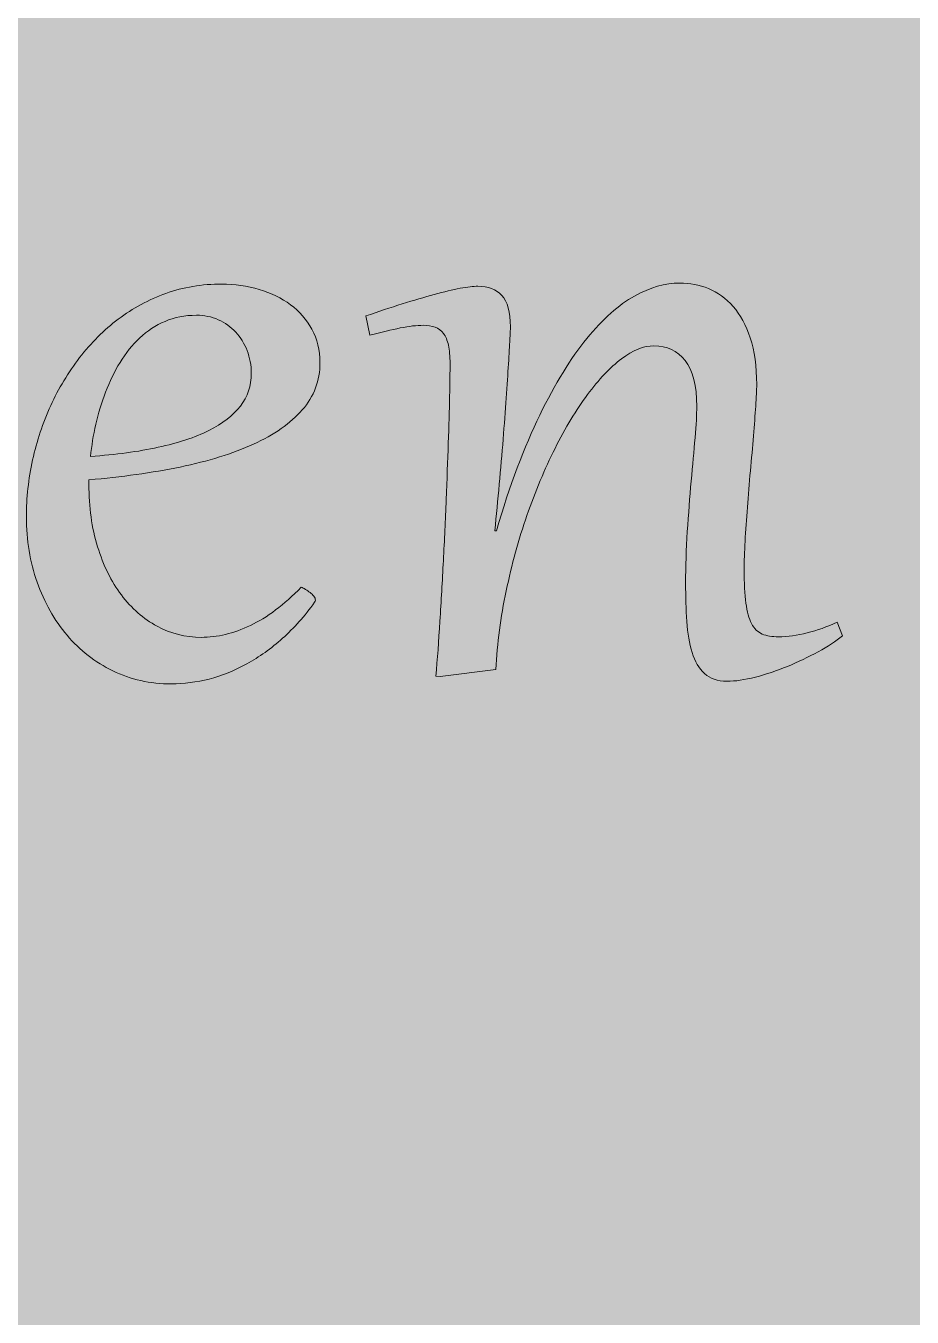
# Model space of a CAD drawing. Extents: x -4214 to -1795, y -2227 to -856.
# Drawn here: x -2950.1 to -2883.1, y -1884.3 to -1786.5 of the extents above; entities that cross this region are included whole.
import ezdxf

# ---------------------------------------------------------------- set-up
doc = ezdxf.new("R2010")
doc.units = 0
doc.header["$MEASUREMENT"] = 0
doc.layers.add('Layer 1', color=7, linetype='Continuous')

# ---------------------------------------------------------------- blocks, each defined once
blk = doc.blocks.new('block 14')
at = {"layer": 'Layer 1', "true_color": 0x2a3f49}
h = blk.add_hatch(color=149, dxfattribs=at)
h.dxf.hatch_style = 2
edge = h.paths.add_edge_path()
edge.add_spline(control_points=[(-2929.277, -1829.014), (-2929.197, -1829.05), (-2929.092, -1829.111), (-2928.964, -1829.183), (-2928.836, -1829.254), (-2928.721, -1829.336), (-2928.614, -1829.423), (-2928.506, -1829.51), (-2928.411, -1829.608), (-2928.33, -1829.705), (-2928.25, -1829.807), (-2928.209, -1829.905), (-2928.209, -1829.997), (-2928.209, -1830.053), (-2928.23, -1830.104), (-2928.271, -1830.161), (-2929.023, -1831.205), (-2929.832, -1832.116), (-2930.697, -1832.889), (-2931.563, -1833.663), (-2932.464, -1834.308), (-2933.396, -1834.82), (-2934.33, -1835.337), (-2935.28, -1835.721), (-2936.245, -1835.972), (-2937.212, -1836.217), (-2938.165, -1836.34), (-2939.104, -1836.34), (-2940.717, -1836.34), (-2942.194, -1836.013), (-2943.535, -1835.357), (-2944.879, -1834.697), (-2946.034, -1833.796), (-2946.999, -1832.659), (-2947.967, -1831.517), (-2948.722, -1830.176), (-2949.264, -1828.64), (-2949.81, -1827.104), (-2950.081, -1825.455), (-2950.081, -1823.694), (-2950.081, -1822.261), (-2949.922, -1820.822), (-2949.607, -1819.383), (-2949.293, -1817.95), (-2948.834, -1816.578), (-2948.238, -1815.277), (-2947.641, -1813.977), (-2946.912, -1812.763), (-2946.052, -1811.642), (-2945.194, -1810.521), (-2944.216, -1809.548), (-2943.123, -1808.724), (-2942.028, -1807.895), (-2940.827, -1807.249), (-2939.519, -1806.778), (-2938.208, -1806.307), (-2936.803, -1806.072), (-2935.298, -1806.072), (-2934.304, -1806.072), (-2933.36, -1806.21), (-2932.459, -1806.476), (-2931.56, -1806.743), (-2930.772, -1807.132), (-2930.093, -1807.633), (-2929.415, -1808.14), (-2928.875, -1808.76), (-2928.47, -1809.497), (-2928.068, -1810.234), (-2927.866, -1811.074), (-2927.866, -1812.016), (-2927.866, -1813.383), (-2928.314, -1814.581), (-2929.208, -1815.6), (-2930.098, -1816.619), (-2931.332, -1817.484), (-2932.902, -1818.196), (-2934.473, -1818.907), (-2936.322, -1819.481), (-2938.451, -1819.921), (-2940.579, -1820.356), (-2942.877, -1820.679), (-2945.348, -1820.894), (-2945.348, -1820.894), (-2945.348, -1821.237), (-2945.348, -1821.237), (-2945.348, -1822.957), (-2945.13, -1824.529), (-2944.692, -1825.952), (-2944.257, -1827.375), (-2943.656, -1828.594), (-2942.89, -1829.608), (-2942.125, -1830.621), (-2941.226, -1831.41), (-2940.192, -1831.973), (-2939.158, -1832.536), (-2938.044, -1832.818), (-2936.849, -1832.818), (-2935.641, -1832.818), (-2934.402, -1832.521), (-2933.134, -1831.922), (-2931.865, -1831.323), (-2930.58, -1830.355), (-2929.277, -1829.014)], knot_values=[0, 0, 0, 0, 1, 1, 1, 2, 2, 2, 3, 3, 3, 4, 4, 4, 5, 5, 5, 6, 6, 6, 7, 7, 7, 8, 8, 8, 9, 9, 9, 10, 10, 10, 11, 11, 11, 12, 12, 12, 13, 13, 13, 14, 14, 14, 15, 15, 15, 16, 16, 16, 17, 17, 17, 18, 18, 18, 19, 19, 19, 20, 20, 20, 21, 21, 21, 22, 22, 22, 23, 23, 23, 24, 24, 24, 25, 25, 25, 26, 26, 26, 27, 27, 27, 28, 28, 28, 29, 29, 29, 30, 30, 30, 31, 31, 31, 32, 32, 32, 33, 33, 33, 34, 34, 34, 34], degree=3, periodic=1)
edge = h.paths.add_edge_path()
edge.add_spline(control_points=[(-2933.063, -1812.84), (-2933.063, -1812.221), (-2933.168, -1811.647), (-2933.375, -1811.11), (-2933.582, -1810.572), (-2933.872, -1810.106), (-2934.24, -1809.707), (-2934.612, -1809.313), (-2935.049, -1809), (-2935.561, -1808.77), (-2936.071, -1808.545), (-2936.621, -1808.432), (-2937.212, -1808.432), (-2938.085, -1808.432), (-2938.876, -1808.586), (-2939.588, -1808.893), (-2940.3, -1809.2), (-2940.937, -1809.62), (-2941.5, -1810.152), (-2942.066, -1810.68), (-2942.563, -1811.299), (-2942.993, -1812.006), (-2943.423, -1812.707), (-2943.786, -1813.46), (-2944.088, -1814.248), (-2944.39, -1815.042), (-2944.636, -1815.856), (-2944.826, -1816.685), (-2945.012, -1817.52), (-2945.146, -1818.334), (-2945.227, -1819.122), (-2943.32, -1818.989), (-2941.613, -1818.759), (-2940.103, -1818.431), (-2938.592, -1818.098), (-2937.315, -1817.678), (-2936.275, -1817.161), (-2935.236, -1816.644), (-2934.44, -1816.025), (-2933.89, -1815.308), (-2933.339, -1814.591), (-2933.063, -1813.767), (-2933.063, -1812.84)], knot_values=[0, 0, 0, 0, 1, 1, 1, 2, 2, 2, 3, 3, 3, 4, 4, 4, 5, 5, 5, 6, 6, 6, 7, 7, 7, 8, 8, 8, 9, 9, 9, 10, 10, 10, 11, 11, 11, 12, 12, 12, 13, 13, 13, 14, 14, 14, 14], degree=3, periodic=1)
h = blk.add_hatch(color=149, dxfattribs=at)
h.dxf.hatch_style = 2
edge = h.paths.add_edge_path()
edge.add_spline(control_points=[(-2918.023, -1812.093), (-2918.023, -1811.545), (-2918.064, -1811.079), (-2918.146, -1810.705), (-2918.226, -1810.332), (-2918.351, -1810.03), (-2918.517, -1809.809), (-2918.686, -1809.589), (-2918.896, -1809.43), (-2919.152, -1809.338), (-2919.408, -1809.241), (-2919.71, -1809.195), (-2920.058, -1809.195), (-2920.542, -1809.195), (-2921.118, -1809.262), (-2921.789, -1809.395), (-2922.462, -1809.533), (-2923.228, -1809.712), (-2924.085, -1809.942), (-2924.085, -1809.942), (-2924.387, -1808.488), (-2924.387, -1808.488), (-2923.435, -1808.156), (-2922.519, -1807.848), (-2921.638, -1807.572), (-2920.76, -1807.301), (-2919.951, -1807.06), (-2919.214, -1806.86), (-2918.474, -1806.656), (-2917.824, -1806.502), (-2917.258, -1806.394), (-2916.695, -1806.287), (-2916.252, -1806.236), (-2915.929, -1806.236), (-2915.151, -1806.236), (-2914.544, -1806.466), (-2914.107, -1806.927), (-2913.672, -1807.393), (-2913.454, -1808.186), (-2913.454, -1809.318), (-2913.454, -1809.451), (-2913.467, -1809.763), (-2913.492, -1810.255), (-2913.52, -1810.741), (-2913.556, -1811.366), (-2913.605, -1812.113), (-2913.651, -1812.866), (-2913.707, -1813.731), (-2913.774, -1814.704), (-2913.843, -1815.677), (-2913.92, -1816.716), (-2914.007, -1817.817), (-2914.094, -1818.917), (-2914.191, -1820.054), (-2914.299, -1821.227), (-2914.406, -1822.404), (-2914.519, -1823.577), (-2914.642, -1824.744), (-2914.642, -1824.744), (-2914.519, -1824.764), (-2914.519, -1824.764), (-2913.5, -1821.298), (-2912.404, -1818.375), (-2911.237, -1815.994), (-2910.07, -1813.608), (-2908.882, -1811.678), (-2907.674, -1810.193), (-2906.465, -1808.709), (-2905.262, -1807.639), (-2904.067, -1806.978), (-2902.874, -1806.323), (-2901.732, -1805.995), (-2900.644, -1805.995), (-2899.892, -1805.995), (-2899.167, -1806.133), (-2898.468, -1806.415), (-2897.772, -1806.697), (-2897.15, -1807.147), (-2896.607, -1807.767), (-2896.062, -1808.381), (-2895.629, -1809.18), (-2895.307, -1810.152), (-2894.984, -1811.125), (-2894.823, -1812.303), (-2894.823, -1813.685), (-2894.823, -1814.09), (-2894.849, -1814.627), (-2894.895, -1815.308), (-2894.941, -1815.984), (-2895, -1816.742), (-2895.066, -1817.571), (-2895.133, -1818.406), (-2895.209, -1819.286), (-2895.297, -1820.223), (-2895.386, -1821.155), (-2895.463, -1822.071), (-2895.529, -1822.972), (-2895.596, -1823.868), (-2895.652, -1824.723), (-2895.701, -1825.537), (-2895.747, -1826.351), (-2895.77, -1827.058), (-2895.77, -1827.662), (-2895.77, -1828.712), (-2895.727, -1829.562), (-2895.64, -1830.222), (-2895.553, -1830.877), (-2895.409, -1831.4), (-2895.207, -1831.778), (-2895.005, -1832.162), (-2894.736, -1832.424), (-2894.401, -1832.567), (-2894.065, -1832.705), (-2893.656, -1832.777), (-2893.172, -1832.777), (-2892.476, -1832.777), (-2891.751, -1832.68), (-2890.998, -1832.485), (-2890.246, -1832.29), (-2889.488, -1832.019), (-2888.723, -1831.671), (-2888.723, -1831.671), (-2888.339, -1832.715), (-2888.339, -1832.715), (-2888.823, -1833.104), (-2889.434, -1833.504), (-2890.172, -1833.903), (-2890.911, -1834.308), (-2891.687, -1834.676), (-2892.499, -1835.014), (-2893.31, -1835.347), (-2894.119, -1835.618), (-2894.925, -1835.828), (-2895.732, -1836.038), (-2896.443, -1836.141), (-2897.06, -1836.141), (-2897.785, -1836.141), (-2898.356, -1835.946), (-2898.77, -1835.557), (-2899.188, -1835.168), (-2899.5, -1834.635), (-2899.707, -1833.965), (-2899.917, -1833.294), (-2900.05, -1832.511), (-2900.112, -1831.609), (-2900.171, -1830.708), (-2900.201, -1829.746), (-2900.201, -1828.712), (-2900.201, -1827.447), (-2900.158, -1826.147), (-2900.071, -1824.81), (-2899.984, -1823.479), (-2899.886, -1822.204), (-2899.779, -1820.996), (-2899.671, -1819.788), (-2899.574, -1818.692), (-2899.487, -1817.704), (-2899.4, -1816.716), (-2899.357, -1815.928), (-2899.357, -1815.339), (-2899.357, -1813.767), (-2899.651, -1812.61), (-2900.242, -1811.862), (-2900.834, -1811.12), (-2901.617, -1810.746), (-2902.597, -1810.746), (-2903.376, -1810.746), (-2904.195, -1811.074), (-2905.055, -1811.734), (-2905.915, -1812.39), (-2906.77, -1813.291), (-2907.622, -1814.443), (-2908.475, -1815.59), (-2909.294, -1816.946), (-2910.08, -1818.508), (-2910.866, -1820.075), (-2911.572, -1821.764), (-2912.205, -1823.587), (-2912.834, -1825.404), (-2913.359, -1827.309), (-2913.774, -1829.295), (-2914.191, -1831.282), (-2914.452, -1833.268), (-2914.56, -1835.255), (-2914.56, -1835.255), (-2918.768, -1835.777), (-2918.768, -1835.777), (-2918.768, -1835.777), (-2919.091, -1835.757), (-2919.091, -1835.757), (-2918.983, -1834.482), (-2918.883, -1833.094), (-2918.789, -1831.589), (-2918.697, -1830.084), (-2918.607, -1828.558), (-2918.528, -1827.007), (-2918.448, -1825.455), (-2918.377, -1823.92), (-2918.315, -1822.394), (-2918.256, -1820.873), (-2918.203, -1819.45), (-2918.154, -1818.129), (-2918.108, -1816.803), (-2918.075, -1815.62), (-2918.054, -1814.571), (-2918.034, -1813.526), (-2918.023, -1812.697), (-2918.023, -1812.093)], knot_values=[0, 0, 0, 0, 1, 1, 1, 2, 2, 2, 3, 3, 3, 4, 4, 4, 5, 5, 5, 6, 6, 6, 7, 7, 7, 8, 8, 8, 9, 9, 9, 10, 10, 10, 11, 11, 11, 12, 12, 12, 13, 13, 13, 14, 14, 14, 15, 15, 15, 16, 16, 16, 17, 17, 17, 18, 18, 18, 19, 19, 19, 20, 20, 20, 21, 21, 21, 22, 22, 22, 23, 23, 23, 24, 24, 24, 25, 25, 25, 26, 26, 26, 27, 27, 27, 28, 28, 28, 29, 29, 29, 30, 30, 30, 31, 31, 31, 32, 32, 32, 33, 33, 33, 34, 34, 34, 35, 35, 35, 36, 36, 36, 37, 37, 37, 38, 38, 38, 39, 39, 39, 40, 40, 40, 41, 41, 41, 42, 42, 42, 43, 43, 43, 44, 44, 44, 45, 45, 45, 46, 46, 46, 47, 47, 47, 48, 48, 48, 49, 49, 49, 50, 50, 50, 51, 51, 51, 52, 52, 52, 53, 53, 53, 54, 54, 54, 55, 55, 55, 56, 56, 56, 57, 57, 57, 58, 58, 58, 59, 59, 59, 60, 60, 60, 61, 61, 61, 62, 62, 62, 63, 63, 63, 64, 64, 64, 65, 65, 65, 66, 66, 66, 67, 67, 67, 68, 68, 68, 69, 69, 69, 69], degree=3, periodic=1)
at = {"layer": 'Layer 1', "lineweight": 0}
for points, knots in [([(-2929.277, -1829.014), (-2929.197, -1829.05), (-2929.092, -1829.111), (-2928.964, -1829.183), (-2928.836, -1829.254), (-2928.721, -1829.336), (-2928.614, -1829.423), (-2928.506, -1829.51), (-2928.411, -1829.608), (-2928.33, -1829.705), (-2928.25, -1829.807), (-2928.209, -1829.905), (-2928.209, -1829.997), (-2928.209, -1830.053), (-2928.23, -1830.104), (-2928.271, -1830.161), (-2929.023, -1831.205), (-2929.832, -1832.116), (-2930.697, -1832.889), (-2931.563, -1833.663), (-2932.464, -1834.308), (-2933.396, -1834.82), (-2934.33, -1835.337), (-2935.28, -1835.721), (-2936.245, -1835.972), (-2937.212, -1836.217), (-2938.165, -1836.34), (-2939.104, -1836.34), (-2940.717, -1836.34), (-2942.194, -1836.013), (-2943.535, -1835.357), (-2944.879, -1834.697), (-2946.034, -1833.796), (-2946.999, -1832.659), (-2947.967, -1831.517), (-2948.722, -1830.176), (-2949.264, -1828.64), (-2949.81, -1827.104), (-2950.081, -1825.455), (-2950.081, -1823.694), (-2950.081, -1822.261), (-2949.922, -1820.822), (-2949.607, -1819.383), (-2949.293, -1817.95), (-2948.834, -1816.578), (-2948.238, -1815.277), (-2947.641, -1813.977), (-2946.912, -1812.763), (-2946.052, -1811.642), (-2945.194, -1810.521), (-2944.216, -1809.548), (-2943.123, -1808.724), (-2942.028, -1807.895), (-2940.827, -1807.249), (-2939.519, -1806.778), (-2938.208, -1806.307), (-2936.803, -1806.072), (-2935.298, -1806.072), (-2934.304, -1806.072), (-2933.36, -1806.21), (-2932.459, -1806.476), (-2931.56, -1806.743), (-2930.772, -1807.132), (-2930.093, -1807.633), (-2929.415, -1808.14), (-2928.875, -1808.76), (-2928.47, -1809.497), (-2928.068, -1810.234), (-2927.866, -1811.074), (-2927.866, -1812.016), (-2927.866, -1813.383), (-2928.314, -1814.581), (-2929.208, -1815.6), (-2930.098, -1816.619), (-2931.332, -1817.484), (-2932.902, -1818.196), (-2934.473, -1818.907), (-2936.322, -1819.481), (-2938.451, -1819.921), (-2940.579, -1820.356), (-2942.877, -1820.679), (-2945.348, -1820.894), (-2945.348, -1820.894), (-2945.348, -1821.237), (-2945.348, -1821.237), (-2945.348, -1822.957), (-2945.13, -1824.529), (-2944.692, -1825.952), (-2944.257, -1827.375), (-2943.656, -1828.594), (-2942.89, -1829.608), (-2942.125, -1830.621), (-2941.226, -1831.41), (-2940.192, -1831.973), (-2939.158, -1832.536), (-2938.044, -1832.818), (-2936.849, -1832.818), (-2935.641, -1832.818), (-2934.402, -1832.521), (-2933.134, -1831.922), (-2931.865, -1831.323), (-2930.58, -1830.355), (-2929.277, -1829.014)], [0, 0, 0, 0, 1, 1, 1, 2, 2, 2, 3, 3, 3, 4, 4, 4, 5, 5, 5, 6, 6, 6, 7, 7, 7, 8, 8, 8, 9, 9, 9, 10, 10, 10, 11, 11, 11, 12, 12, 12, 13, 13, 13, 14, 14, 14, 15, 15, 15, 16, 16, 16, 17, 17, 17, 18, 18, 18, 19, 19, 19, 20, 20, 20, 21, 21, 21, 22, 22, 22, 23, 23, 23, 24, 24, 24, 25, 25, 25, 26, 26, 26, 27, 27, 27, 28, 28, 28, 29, 29, 29, 30, 30, 30, 31, 31, 31, 32, 32, 32, 33, 33, 33, 34, 34, 34, 34]), ([(-2918.023, -1812.093), (-2918.023, -1811.545), (-2918.064, -1811.079), (-2918.146, -1810.705), (-2918.226, -1810.332), (-2918.351, -1810.03), (-2918.517, -1809.809), (-2918.686, -1809.589), (-2918.896, -1809.43), (-2919.152, -1809.338), (-2919.408, -1809.241), (-2919.71, -1809.195), (-2920.058, -1809.195), (-2920.542, -1809.195), (-2921.118, -1809.262), (-2921.789, -1809.395), (-2922.462, -1809.533), (-2923.228, -1809.712), (-2924.085, -1809.942), (-2924.085, -1809.942), (-2924.387, -1808.488), (-2924.387, -1808.488), (-2923.435, -1808.156), (-2922.519, -1807.848), (-2921.638, -1807.572), (-2920.76, -1807.301), (-2919.951, -1807.06), (-2919.214, -1806.86), (-2918.474, -1806.656), (-2917.824, -1806.502), (-2917.258, -1806.394), (-2916.695, -1806.287), (-2916.252, -1806.236), (-2915.929, -1806.236), (-2915.151, -1806.236), (-2914.544, -1806.466), (-2914.107, -1806.927), (-2913.672, -1807.393), (-2913.454, -1808.186), (-2913.454, -1809.318), (-2913.454, -1809.451), (-2913.467, -1809.763), (-2913.492, -1810.255), (-2913.52, -1810.741), (-2913.556, -1811.366), (-2913.605, -1812.113), (-2913.651, -1812.866), (-2913.707, -1813.731), (-2913.774, -1814.704), (-2913.843, -1815.677), (-2913.92, -1816.716), (-2914.007, -1817.817), (-2914.094, -1818.917), (-2914.191, -1820.054), (-2914.299, -1821.227), (-2914.406, -1822.404), (-2914.519, -1823.577), (-2914.642, -1824.744), (-2914.642, -1824.744), (-2914.519, -1824.764), (-2914.519, -1824.764), (-2913.5, -1821.298), (-2912.404, -1818.375), (-2911.237, -1815.994), (-2910.07, -1813.608), (-2908.882, -1811.678), (-2907.674, -1810.193), (-2906.465, -1808.709), (-2905.262, -1807.639), (-2904.067, -1806.978), (-2902.874, -1806.323), (-2901.732, -1805.995), (-2900.644, -1805.995), (-2899.892, -1805.995), (-2899.167, -1806.133), (-2898.468, -1806.415), (-2897.772, -1806.697), (-2897.15, -1807.147), (-2896.607, -1807.767), (-2896.062, -1808.381), (-2895.629, -1809.18), (-2895.307, -1810.152), (-2894.984, -1811.125), (-2894.823, -1812.303), (-2894.823, -1813.685), (-2894.823, -1814.09), (-2894.849, -1814.627), (-2894.895, -1815.308), (-2894.941, -1815.984), (-2895, -1816.742), (-2895.066, -1817.571), (-2895.133, -1818.406), (-2895.209, -1819.286), (-2895.297, -1820.223), (-2895.386, -1821.155), (-2895.463, -1822.071), (-2895.529, -1822.972), (-2895.596, -1823.868), (-2895.652, -1824.723), (-2895.701, -1825.537), (-2895.747, -1826.351), (-2895.77, -1827.058), (-2895.77, -1827.662), (-2895.77, -1828.712), (-2895.727, -1829.562), (-2895.64, -1830.222), (-2895.553, -1830.877), (-2895.409, -1831.4), (-2895.207, -1831.778), (-2895.005, -1832.162), (-2894.736, -1832.424), (-2894.401, -1832.567), (-2894.065, -1832.705), (-2893.656, -1832.777), (-2893.172, -1832.777), (-2892.476, -1832.777), (-2891.751, -1832.68), (-2890.998, -1832.485), (-2890.246, -1832.29), (-2889.488, -1832.019), (-2888.723, -1831.671), (-2888.723, -1831.671), (-2888.339, -1832.715), (-2888.339, -1832.715), (-2888.823, -1833.104), (-2889.434, -1833.504), (-2890.172, -1833.903), (-2890.911, -1834.308), (-2891.687, -1834.676), (-2892.499, -1835.014), (-2893.31, -1835.347), (-2894.119, -1835.618), (-2894.925, -1835.828), (-2895.732, -1836.038), (-2896.443, -1836.141), (-2897.06, -1836.141), (-2897.785, -1836.141), (-2898.356, -1835.946), (-2898.77, -1835.557), (-2899.188, -1835.168), (-2899.5, -1834.635), (-2899.707, -1833.965), (-2899.917, -1833.294), (-2900.05, -1832.511), (-2900.112, -1831.609), (-2900.171, -1830.708), (-2900.201, -1829.746), (-2900.201, -1828.712), (-2900.201, -1827.447), (-2900.158, -1826.147), (-2900.071, -1824.81), (-2899.984, -1823.479), (-2899.886, -1822.204), (-2899.779, -1820.996), (-2899.671, -1819.788), (-2899.574, -1818.692), (-2899.487, -1817.704), (-2899.4, -1816.716), (-2899.357, -1815.928), (-2899.357, -1815.339), (-2899.357, -1813.767), (-2899.651, -1812.61), (-2900.242, -1811.862), (-2900.834, -1811.12), (-2901.617, -1810.746), (-2902.597, -1810.746), (-2903.376, -1810.746), (-2904.195, -1811.074), (-2905.055, -1811.734), (-2905.915, -1812.39), (-2906.77, -1813.291), (-2907.622, -1814.443), (-2908.475, -1815.59), (-2909.294, -1816.946), (-2910.08, -1818.508), (-2910.866, -1820.075), (-2911.572, -1821.764), (-2912.205, -1823.587), (-2912.834, -1825.404), (-2913.359, -1827.309), (-2913.774, -1829.295), (-2914.191, -1831.282), (-2914.452, -1833.268), (-2914.56, -1835.255), (-2914.56, -1835.255), (-2918.768, -1835.777), (-2918.768, -1835.777), (-2918.768, -1835.777), (-2919.091, -1835.757), (-2919.091, -1835.757), (-2918.983, -1834.482), (-2918.883, -1833.094), (-2918.789, -1831.589), (-2918.697, -1830.084), (-2918.607, -1828.558), (-2918.528, -1827.007), (-2918.448, -1825.455), (-2918.377, -1823.92), (-2918.315, -1822.394), (-2918.256, -1820.873), (-2918.203, -1819.45), (-2918.154, -1818.129), (-2918.108, -1816.803), (-2918.075, -1815.62), (-2918.054, -1814.571), (-2918.034, -1813.526), (-2918.023, -1812.697), (-2918.023, -1812.093)], [0, 0, 0, 0, 1, 1, 1, 2, 2, 2, 3, 3, 3, 4, 4, 4, 5, 5, 5, 6, 6, 6, 7, 7, 7, 8, 8, 8, 9, 9, 9, 10, 10, 10, 11, 11, 11, 12, 12, 12, 13, 13, 13, 14, 14, 14, 15, 15, 15, 16, 16, 16, 17, 17, 17, 18, 18, 18, 19, 19, 19, 20, 20, 20, 21, 21, 21, 22, 22, 22, 23, 23, 23, 24, 24, 24, 25, 25, 25, 26, 26, 26, 27, 27, 27, 28, 28, 28, 29, 29, 29, 30, 30, 30, 31, 31, 31, 32, 32, 32, 33, 33, 33, 34, 34, 34, 35, 35, 35, 36, 36, 36, 37, 37, 37, 38, 38, 38, 39, 39, 39, 40, 40, 40, 41, 41, 41, 42, 42, 42, 43, 43, 43, 44, 44, 44, 45, 45, 45, 46, 46, 46, 47, 47, 47, 48, 48, 48, 49, 49, 49, 50, 50, 50, 51, 51, 51, 52, 52, 52, 53, 53, 53, 54, 54, 54, 55, 55, 55, 56, 56, 56, 57, 57, 57, 58, 58, 58, 59, 59, 59, 60, 60, 60, 61, 61, 61, 62, 62, 62, 63, 63, 63, 64, 64, 64, 65, 65, 65, 66, 66, 66, 67, 67, 67, 68, 68, 68, 69, 69, 69, 69]), ([(-2933.063, -1812.84), (-2933.063, -1812.221), (-2933.168, -1811.647), (-2933.375, -1811.11), (-2933.582, -1810.572), (-2933.872, -1810.106), (-2934.24, -1809.707), (-2934.612, -1809.313), (-2935.049, -1809), (-2935.561, -1808.77), (-2936.071, -1808.545), (-2936.621, -1808.432), (-2937.212, -1808.432), (-2938.085, -1808.432), (-2938.876, -1808.586), (-2939.588, -1808.893), (-2940.3, -1809.2), (-2940.937, -1809.62), (-2941.5, -1810.152), (-2942.066, -1810.68), (-2942.563, -1811.299), (-2942.993, -1812.006), (-2943.423, -1812.707), (-2943.786, -1813.46), (-2944.088, -1814.248), (-2944.39, -1815.042), (-2944.636, -1815.856), (-2944.826, -1816.685), (-2945.012, -1817.52), (-2945.146, -1818.334), (-2945.227, -1819.122), (-2943.32, -1818.989), (-2941.613, -1818.759), (-2940.103, -1818.431), (-2938.592, -1818.098), (-2937.315, -1817.678), (-2936.275, -1817.161), (-2935.236, -1816.644), (-2934.44, -1816.025), (-2933.89, -1815.308), (-2933.339, -1814.591), (-2933.063, -1813.767), (-2933.063, -1812.84)], [0, 0, 0, 0, 1, 1, 1, 2, 2, 2, 3, 3, 3, 4, 4, 4, 5, 5, 5, 6, 6, 6, 7, 7, 7, 8, 8, 8, 9, 9, 9, 10, 10, 10, 11, 11, 11, 12, 12, 12, 13, 13, 13, 14, 14, 14, 14])]:
    blk.add_open_spline(points, degree=3, knots=knots, dxfattribs=at)
blk = doc.blocks.new('block 13')
at = {"layer": 'Layer 1'}
blk.add_blockref('block 14', (0, 0), dxfattribs=at)
blk = doc.blocks.new('block 3')
at = {"layer": 'Layer 1'}
blk.add_blockref('block 13', (0, 0), dxfattribs=at)
blk = doc.blocks.new('block 2')
at = {"layer": 'Layer 1', "true_color": 0xd1f7fe}
h = blk.add_hatch(color=7, dxfattribs=at)
h.dxf.hatch_style = 2
edge = h.paths.add_edge_path()
edge.add_spline(control_points=[(-1794.659, -1541.431), (-1798.649, -1538.412), (-1802.263, -1532.957), (-1802.263, -1532.957), (-1818.61, -1510.462), (-1812.956, -1476.786), (-1816.44, -1444.447), (-1820.965, -1402.431), (-1845.854, -1390.896), (-1845.854, -1390.896), (-1804.05, -1322.514), (-1892.292, -1300.542), (-1892.292, -1235.18), (-1892.292, -1185.07), (-1862.628, -1142.357), (-1862.628, -1091.812), (-1862.628, -1048.7), (-1902.166, -1036.972), (-1902.166, -1036.972), (-1867.403, -1000.374), (-1890.029, -934.189), (-1946.844, -934.189), (-2005.099, -934.189), (-2041.371, -964.397), (-2090.141, -964.397), (-2164.557, -964.397), (-2207.797, -887.503), (-2269.21, -938.656), (-2361.653, -869.927), (-2476.864, -966.117), (-2551.279, -966.117), (-2625.692, -966.117), (-2641.586, -875.556), (-2696.264, -901.096), (-2661.195, -910.159), (-2669.29, -950.941), (-2696.643, -950.941), (-2728.631, -950.941), (-2744.91, -917.987), (-2781.111, -917.987), (-2815.612, -917.987), (-2899.41, -972.274), (-2996.855, -864.274), (-2996.855, -864.274), (-2999.685, -861.048), (-3004.227, -855.723), (-3008.771, -861.048), (-3011.602, -864.274), (-3011.602, -864.274), (-3109.046, -972.274), (-3192.844, -917.987), (-3227.345, -917.987), (-3263.546, -917.987), (-3279.825, -950.941), (-3311.816, -950.941), (-3339.168, -950.941), (-3347.261, -910.159), (-3312.192, -901.096), (-3366.87, -875.556), (-3382.764, -966.117), (-3457.177, -966.117), (-3531.593, -966.117), (-3646.803, -869.927), (-3739.248, -938.656), (-3800.66, -887.503), (-3843.9, -964.397), (-3918.315, -964.397), (-3967.085, -964.397), (-4003.357, -934.189), (-4061.612, -934.189), (-4118.429, -934.189), (-4141.053, -1000.374), (-4106.29, -1036.972), (-4106.29, -1036.972), (-4145.828, -1048.7), (-4145.828, -1091.812), (-4145.828, -1142.357), (-4116.166, -1185.07), (-4116.166, -1235.18), (-4116.166, -1300.542), (-4204.407, -1322.514), (-4162.603, -1390.896), (-4162.603, -1390.896), (-4187.491, -1402.431), (-4192.018, -1444.447), (-4195.5, -1476.786), (-4189.846, -1510.462), (-4206.193, -1532.957), (-4206.193, -1532.957), (-4209.854, -1538.247), (-4213.797, -1541.431), (-4209.783, -1544.99), (-4206.193, -1549.904), (-4206.193, -1549.904), (-4189.846, -1572.399), (-4195.5, -1606.075), (-4192.018, -1638.414), (-4187.491, -1680.43), (-4162.603, -1691.965), (-4162.603, -1691.965), (-4204.407, -1760.348), (-4116.166, -1782.319), (-4116.166, -1847.681), (-4116.166, -1897.791), (-4145.828, -1940.504), (-4145.828, -1991.049), (-4145.828, -2034.161), (-4106.29, -2045.889), (-4106.29, -2045.889), (-4141.053, -2082.487), (-4118.429, -2148.672), (-4061.612, -2148.672), (-4003.357, -2148.672), (-3967.085, -2118.464), (-3918.315, -2118.464), (-3843.9, -2118.464), (-3800.66, -2195.358), (-3739.248, -2144.207), (-3646.803, -2212.934), (-3531.593, -2116.744), (-3457.177, -2116.744), (-3382.764, -2116.744), (-3366.87, -2207.305), (-3312.192, -2181.765), (-3347.261, -2172.702), (-3339.168, -2131.92), (-3311.816, -2131.92), (-3279.825, -2131.92), (-3263.546, -2164.874), (-3227.345, -2164.874), (-3192.844, -2164.874), (-3109.046, -2110.587), (-3011.602, -2218.587), (-3011.602, -2218.587), (-3008.771, -2221.813), (-3004.227, -2227.138), (-2999.685, -2221.813), (-2996.855, -2218.587), (-2996.855, -2218.587), (-2899.41, -2110.587), (-2815.612, -2164.874), (-2781.111, -2164.874), (-2744.91, -2164.874), (-2728.631, -2131.92), (-2696.643, -2131.92), (-2669.29, -2131.92), (-2661.195, -2172.702), (-2696.264, -2181.765), (-2641.586, -2207.305), (-2625.692, -2116.744), (-2551.279, -2116.744), (-2476.864, -2116.744), (-2361.653, -2212.934), (-2269.21, -2144.207), (-2207.797, -2195.358), (-2164.557, -2118.464), (-2090.141, -2118.464), (-2041.371, -2118.464), (-2005.099, -2148.672), (-1946.844, -2148.672), (-1890.029, -2148.672), (-1867.403, -2082.487), (-1902.166, -2045.889), (-1902.166, -2045.889), (-1862.628, -2034.161), (-1862.628, -1991.049), (-1862.628, -1940.504), (-1892.292, -1897.791), (-1892.292, -1847.681), (-1892.292, -1782.319), (-1804.05, -1760.348), (-1845.854, -1691.965), (-1845.854, -1691.965), (-1820.965, -1680.43), (-1816.44, -1638.414), (-1812.956, -1606.075), (-1818.61, -1572.399), (-1802.263, -1549.904), (-1802.263, -1549.904), (-1799.123, -1544.754), (-1794.659, -1541.431)], knot_values=[0, 0, 0, 0, 1, 1, 1, 2, 2, 2, 3, 3, 3, 4, 4, 4, 5, 5, 5, 6, 6, 6, 7, 7, 7, 8, 8, 8, 9, 9, 9, 10, 10, 10, 11, 11, 11, 12, 12, 12, 13, 13, 13, 14, 14, 14, 15, 15, 15, 16, 16, 16, 17, 17, 17, 18, 18, 18, 19, 19, 19, 20, 20, 20, 21, 21, 21, 22, 22, 22, 23, 23, 23, 24, 24, 24, 25, 25, 25, 26, 26, 26, 27, 27, 27, 28, 28, 28, 29, 29, 29, 30, 30, 30, 31, 31, 31, 32, 32, 32, 33, 33, 33, 34, 34, 34, 35, 35, 35, 36, 36, 36, 37, 37, 37, 38, 38, 38, 39, 39, 39, 40, 40, 40, 41, 41, 41, 42, 42, 42, 43, 43, 43, 44, 44, 44, 45, 45, 45, 46, 46, 46, 47, 47, 47, 48, 48, 48, 49, 49, 49, 50, 50, 50, 51, 51, 51, 52, 52, 52, 53, 53, 53, 54, 54, 54, 55, 55, 55, 56, 56, 56, 57, 57, 57, 58, 58, 58, 59, 59, 59, 60, 60, 60, 60], degree=3, periodic=1)
at = {"layer": 'Layer 1', "lineweight": 0}
blk.add_open_spline([(-1794.659, -1541.431), (-1798.649, -1538.412), (-1802.263, -1532.957), (-1802.263, -1532.957), (-1818.61, -1510.462), (-1812.956, -1476.786), (-1816.44, -1444.447), (-1820.965, -1402.431), (-1845.854, -1390.896), (-1845.854, -1390.896), (-1804.05, -1322.514), (-1892.292, -1300.542), (-1892.292, -1235.18), (-1892.292, -1185.07), (-1862.628, -1142.357), (-1862.628, -1091.812), (-1862.628, -1048.7), (-1902.166, -1036.972), (-1902.166, -1036.972), (-1867.403, -1000.374), (-1890.029, -934.189), (-1946.844, -934.189), (-2005.099, -934.189), (-2041.371, -964.397), (-2090.141, -964.397), (-2164.557, -964.397), (-2207.797, -887.503), (-2269.21, -938.656), (-2361.653, -869.927), (-2476.864, -966.117), (-2551.279, -966.117), (-2625.692, -966.117), (-2641.586, -875.556), (-2696.264, -901.096), (-2661.195, -910.159), (-2669.29, -950.941), (-2696.643, -950.941), (-2728.631, -950.941), (-2744.91, -917.987), (-2781.111, -917.987), (-2815.612, -917.987), (-2899.41, -972.274), (-2996.855, -864.274), (-2996.855, -864.274), (-2999.685, -861.048), (-3004.227, -855.723), (-3008.771, -861.048), (-3011.602, -864.274), (-3011.602, -864.274), (-3109.046, -972.274), (-3192.844, -917.987), (-3227.345, -917.987), (-3263.546, -917.987), (-3279.825, -950.941), (-3311.816, -950.941), (-3339.168, -950.941), (-3347.261, -910.159), (-3312.192, -901.096), (-3366.87, -875.556), (-3382.764, -966.117), (-3457.177, -966.117), (-3531.593, -966.117), (-3646.803, -869.927), (-3739.248, -938.656), (-3800.66, -887.503), (-3843.9, -964.397), (-3918.315, -964.397), (-3967.085, -964.397), (-4003.357, -934.189), (-4061.612, -934.189), (-4118.429, -934.189), (-4141.053, -1000.374), (-4106.29, -1036.972), (-4106.29, -1036.972), (-4145.828, -1048.7), (-4145.828, -1091.812), (-4145.828, -1142.357), (-4116.166, -1185.07), (-4116.166, -1235.18), (-4116.166, -1300.542), (-4204.407, -1322.514), (-4162.603, -1390.896), (-4162.603, -1390.896), (-4187.491, -1402.431), (-4192.018, -1444.447), (-4195.5, -1476.786), (-4189.846, -1510.462), (-4206.193, -1532.957), (-4206.193, -1532.957), (-4209.854, -1538.247), (-4213.797, -1541.431), (-4209.783, -1544.99), (-4206.193, -1549.904), (-4206.193, -1549.904), (-4189.846, -1572.399), (-4195.5, -1606.075), (-4192.018, -1638.414), (-4187.491, -1680.43), (-4162.603, -1691.965), (-4162.603, -1691.965), (-4204.407, -1760.348), (-4116.166, -1782.319), (-4116.166, -1847.681), (-4116.166, -1897.791), (-4145.828, -1940.504), (-4145.828, -1991.049), (-4145.828, -2034.161), (-4106.29, -2045.889), (-4106.29, -2045.889), (-4141.053, -2082.487), (-4118.429, -2148.672), (-4061.612, -2148.672), (-4003.357, -2148.672), (-3967.085, -2118.464), (-3918.315, -2118.464), (-3843.9, -2118.464), (-3800.66, -2195.358), (-3739.248, -2144.207), (-3646.803, -2212.934), (-3531.593, -2116.744), (-3457.177, -2116.744), (-3382.764, -2116.744), (-3366.87, -2207.305), (-3312.192, -2181.765), (-3347.261, -2172.702), (-3339.168, -2131.92), (-3311.816, -2131.92), (-3279.825, -2131.92), (-3263.546, -2164.874), (-3227.345, -2164.874), (-3192.844, -2164.874), (-3109.046, -2110.587), (-3011.602, -2218.587), (-3011.602, -2218.587), (-3008.771, -2221.813), (-3004.227, -2227.138), (-2999.685, -2221.813), (-2996.855, -2218.587), (-2996.855, -2218.587), (-2899.41, -2110.587), (-2815.612, -2164.874), (-2781.111, -2164.874), (-2744.91, -2164.874), (-2728.631, -2131.92), (-2696.643, -2131.92), (-2669.29, -2131.92), (-2661.195, -2172.702), (-2696.264, -2181.765), (-2641.586, -2207.305), (-2625.692, -2116.744), (-2551.279, -2116.744), (-2476.864, -2116.744), (-2361.653, -2212.934), (-2269.21, -2144.207), (-2207.797, -2195.358), (-2164.557, -2118.464), (-2090.141, -2118.464), (-2041.371, -2118.464), (-2005.099, -2148.672), (-1946.844, -2148.672), (-1890.029, -2148.672), (-1867.403, -2082.487), (-1902.166, -2045.889), (-1902.166, -2045.889), (-1862.628, -2034.161), (-1862.628, -1991.049), (-1862.628, -1940.504), (-1892.292, -1897.791), (-1892.292, -1847.681), (-1892.292, -1782.319), (-1804.05, -1760.348), (-1845.854, -1691.965), (-1845.854, -1691.965), (-1820.965, -1680.43), (-1816.44, -1638.414), (-1812.956, -1606.075), (-1818.61, -1572.399), (-1802.263, -1549.904), (-1802.263, -1549.904), (-1799.123, -1544.754), (-1794.659, -1541.431)], degree=3, knots=[0, 0, 0, 0, 1, 1, 1, 2, 2, 2, 3, 3, 3, 4, 4, 4, 5, 5, 5, 6, 6, 6, 7, 7, 7, 8, 8, 8, 9, 9, 9, 10, 10, 10, 11, 11, 11, 12, 12, 12, 13, 13, 13, 14, 14, 14, 15, 15, 15, 16, 16, 16, 17, 17, 17, 18, 18, 18, 19, 19, 19, 20, 20, 20, 21, 21, 21, 22, 22, 22, 23, 23, 23, 24, 24, 24, 25, 25, 25, 26, 26, 26, 27, 27, 27, 28, 28, 28, 29, 29, 29, 30, 30, 30, 31, 31, 31, 32, 32, 32, 33, 33, 33, 34, 34, 34, 35, 35, 35, 36, 36, 36, 37, 37, 37, 38, 38, 38, 39, 39, 39, 40, 40, 40, 41, 41, 41, 42, 42, 42, 43, 43, 43, 44, 44, 44, 45, 45, 45, 46, 46, 46, 47, 47, 47, 48, 48, 48, 49, 49, 49, 50, 50, 50, 51, 51, 51, 52, 52, 52, 53, 53, 53, 54, 54, 54, 55, 55, 55, 56, 56, 56, 57, 57, 57, 58, 58, 58, 59, 59, 59, 60, 60, 60, 60], dxfattribs=at)
at = {"layer": 'Layer 1'}
blk.add_blockref('block 3', (0, 0), dxfattribs=at)

msp = doc.modelspace()

# ---------------------------------------------------------------- block references
at = {"layer": 'Layer 1'}
msp.add_blockref('block 2', (0, 0), dxfattribs=at)

doc.saveas('drawing.dxf')
